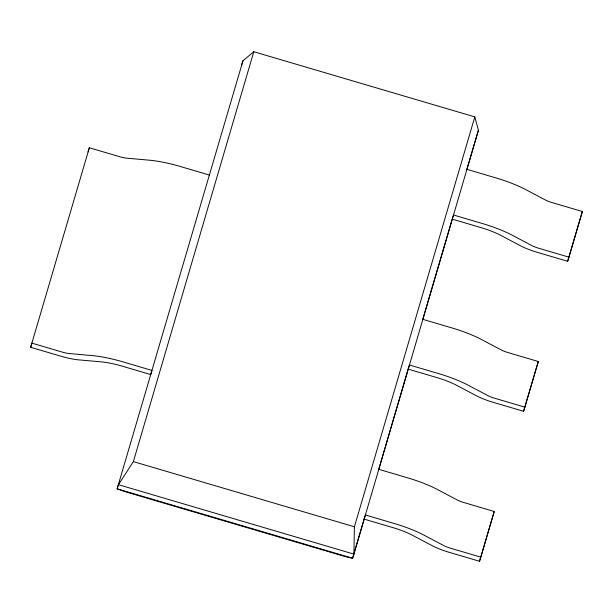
<?xml version="1.0" encoding="UTF-8"?>
<svg xmlns="http://www.w3.org/2000/svg" width="613" height="613" viewBox="0 0 613 613"><rect width="100%" height="100%" fill="white"/><g stroke="black" fill="none" stroke-linecap="round" stroke-linejoin="round"><path stroke-width="0.92" d="M474.814 116.899L354.406 526.782L353.9 554.106L352.613 558.244L345.127 556.558L124.102 491.388L117.137 488.814L242.955 60.794L253.79 51.73L474.814 116.899L478.424 130.224L353.9 554.106L118.432 484.684L117.137 488.814L352.613 558.244L364.214 518.759M30.65 347.295L31.937 343.157L63.001 352.306A11.463 2.827 16.4 0 0 69.001 353.517L93.536 355.716A51.285 12.666 16.4 0 1 120.363 361.118L151.993 370.428L150.706 374.558L121.895 366.068A33.746 8.337 16.4 0 0 100.838 361.823L79.184 359.915A29.003 7.164 16.4 0 1 61.085 356.268L30.65 347.295L89.337 147.779L120.401 156.928A11.463 2.827 16.4 0 0 126.393 158.139L150.928 160.33A51.285 12.666 16.4 0 1 177.762 165.74L209.393 175.05M118.432 484.684L133.373 461.612L253.79 51.73M378.512 470.087L408.181 369.08M422.755 319.488L452.156 219.4M466.715 169.847L478.424 130.224M494.224 511.487L480.814 557.14L449.75 547.976A11.463 2.827 16.4 0 1 444.073 545.739L422.418 534.314A51.285 12.666 16.4 0 0 397.009 524.322L365.394 514.981L364.107 519.119L392.918 527.609A33.746 8.337 16.4 0 1 412.855 535.455L431.958 545.562A29.003 7.164 16.4 0 0 449.091 552.298L479.527 561.27L494.224 511.487L463.16 502.323A11.463 2.827 16.4 0 1 457.482 500.093L435.828 488.668A51.285 12.666 16.4 0 0 410.426 478.676L378.803 469.328M538.291 361.501L524.874 407.147L493.817 397.983A11.463 2.827 16.4 0 1 488.14 395.745L466.478 384.32A51.285 12.666 16.4 0 0 441.076 374.328L409.461 364.988L408.174 369.126L436.985 377.623A33.746 8.337 16.4 0 1 456.923 385.462L476.017 395.569A29.003 7.164 16.4 0 0 493.151 402.312L523.586 411.285L538.291 361.501L507.227 352.329A11.463 2.827 16.4 0 1 501.549 350.1L479.887 338.675A51.285 12.666 16.4 0 0 454.486 328.683L422.87 319.342M582.35 211.508L568.941 257.154L537.877 247.989A11.463 2.827 16.4 0 1 532.199 245.759L510.537 234.335A51.285 12.666 16.4 0 0 485.136 224.343L453.52 215.002L452.233 219.132L481.044 227.63A33.746 8.337 16.4 0 1 500.982 235.469L520.077 245.575A29.003 7.164 16.4 0 0 537.218 252.318L567.653 261.291L582.35 211.508L551.286 202.344A11.463 2.827 16.4 0 1 545.608 200.106L523.954 188.681A51.285 12.666 16.4 0 0 498.545 178.689L466.93 169.349M88.05 151.909L89.337 147.779M241.668 64.932L242.955 60.794M567.653 261.291L568.941 257.154M523.586 411.285L524.874 407.147M479.527 561.27L480.814 557.14M133.373 461.612L354.406 526.782"/></g></svg>
